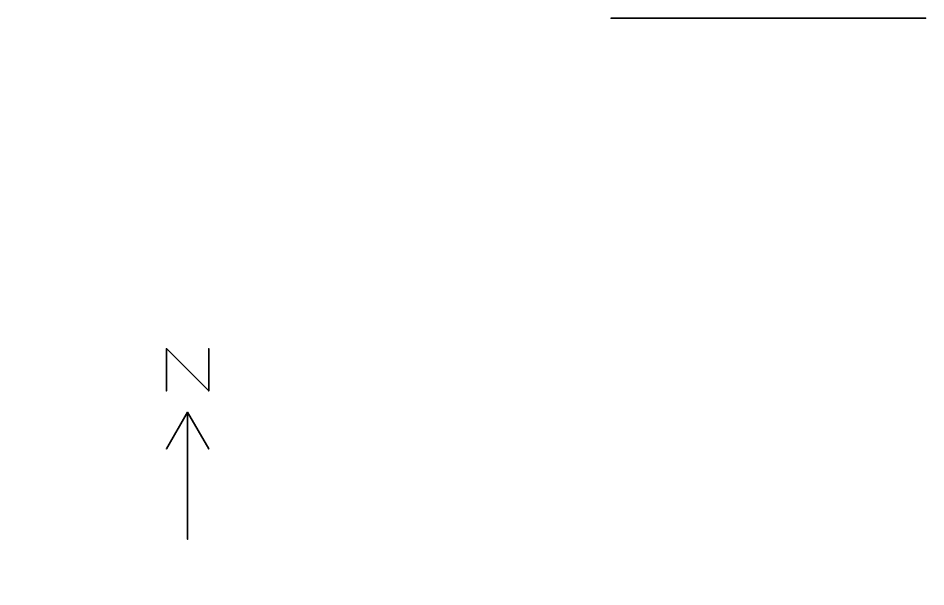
# Model space of a CAD drawing. Header units: metres. Extents: x -41.7 to 27.3, y 64.3 to 97.7.
# Drawn here: x -41.68 to -20.24, y 64.33 to 77.75 of the extents above; entities that cross this region are included whole.
import ezdxf

# ---------------------------------------------------------------- set-up
doc = ezdxf.new("R2010")
doc.units = ezdxf.units.M

msp = doc.modelspace()

# ---------------------------------------------------------------- linework, layer by layer
at = {"layer": '08_63XMAMAD', "color": 43}
msp.add_3dface([(-20.2384, 77.7472, -16.7), (-20.2384, 77.7472, -17.7), (-27.6759, 77.7472, -17.7), (-27.6759, 77.7472, -16.7)], dxfattribs=at)
at = {"layer": '08_63XSERVICE', "color": 43}
msp.add_3dface([(-20.2384, 77.7472, -15.6), (-20.2384, 77.7472, -16.6), (-23.1892, 77.7472, -16.6), (-23.1892, 77.7472, -15.6)], dxfattribs=at)
at = {"layer": '08_63XSERVICE1', "color": 43}
msp.add_3dface([(-20.2384, 77.7472, -14.5), (-20.2384, 77.7472, -15.5), (-23.8112, 77.7472, -15.5), (-23.8112, 77.7472, -14.5)], dxfattribs=at)
at = {"layer": '08_64XMAMAD', "color": 43}
msp.add_3dface([(-20.2384, 77.7472, -10.1), (-20.2384, 77.7472, -11.1), (-27.6224, 77.7472, -11.1), (-27.6224, 77.7472, -10.1)], dxfattribs=at)
at = {"layer": '08_64XSERVICE', "color": 43}
msp.add_3dface([(-20.2384, 77.7472, -11.2), (-20.2384, 77.7472, -12.2), (-23.219, 77.7472, -12.2), (-23.219, 77.7472, -11.2)], dxfattribs=at)
at = {"layer": '08_64XSERVICE1', "color": 43}
msp.add_3dface([(-20.2384, 77.7472, -12.3), (-20.2384, 77.7472, -13.3), (-23.7944, 77.7472, -13.3), (-23.7944, 77.7472, -12.3)], dxfattribs=at)
at = {"layer": '08_CORE', "color": 43}
msp.add_3dface([(-20.2384, 77.7472, -13.4), (-20.2384, 77.7472, -14.4), (-21.8534, 77.7472, -14.4), (-21.8534, 77.7472, -13.4)], dxfattribs=at)
at = {"layer": '1', "color": 3}
for points in [[(-38.1759, 69.95073, 0.1), (-38.1759, 69.95073), (-38.1759, 68.95073), (-38.1759, 68.95073, 0.1)], [(-38.1759, 69.95073, 0.1), (-38.1759, 69.95073), (-37.1759, 68.95073), (-37.1759, 68.95073, 0.1)], [(-37.1759, 69.95073, 0.1), (-37.1759, 69.95073), (-37.1759, 68.95073), (-37.1759, 68.95073, 0.1)], [(-37.6759, 68.45073, 0.1), (-37.6759, 68.45073), (-38.1759, 67.5847), (-38.1759, 67.5847, 0.1)], [(-37.6759, 68.45073, 0.1), (-37.6759, 68.45073), (-37.6759, 65.45073), (-37.6759, 65.45073, 0.1)], [(-37.6759, 68.45073, 0.1), (-37.6759, 68.45073), (-37.1759, 67.5847), (-37.1759, 67.5847, 0.1)]]:
    msp.add_3dface(points, dxfattribs=at)

doc.saveas('drawing.dxf')
